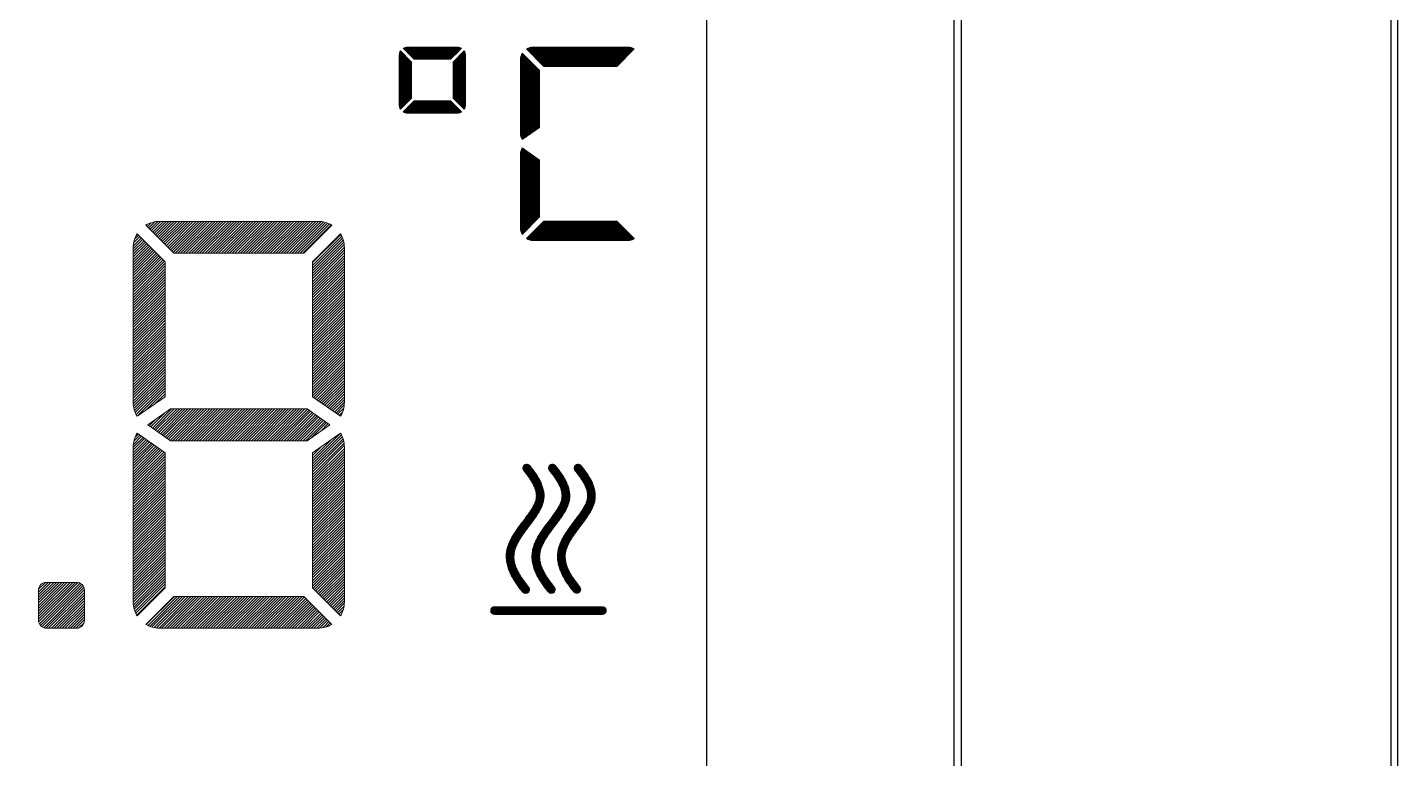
# Model space of a CAD drawing. Header units: millimetres. Extents: x 1826 to 2116, y 1670 to 1795.
# Drawn here: x 2078.02 to 2115.72, y 1747.49 to 1767.62 of the extents above; entities that cross this region are included whole.
import ezdxf

# ---------------------------------------------------------------- set-up
doc = ezdxf.new("R2010")
doc.units = ezdxf.units.MM
doc.layers.add('05___PRT_ALL_DTM_CSYS', color=7, linetype='Continuous')
doc.layers.add('DWG', color=7, linetype='Continuous')
pattern_1 = [(45, (-10744.694366, 8963.9188), (-0.03742604571, 0.03742604571), [])]

msp = doc.modelspace()

# ---------------------------------------------------------------- hatches: boundary and pattern name
at = {"lineweight": 5}
h = msp.add_hatch(dxfattribs=at)
h.set_pattern_fill('ANSI31', color=256, scale=0.006344)
h.set_pattern_definition([(45, (-13039.080146, 153.33755), (-0.0142423223, 0.0142423223), [])])
h.paths.add_polyline_path([(2088.479, 1767.078, 0.136063), (2088.364, 1767.046), (2088.667, 1766.741), (2089.662, 1766.741), (2089.965, 1767.046, 0.136063), (2089.85, 1767.078)])
h.paths.add_polyline_path([(2088.255, 1765.483, 0.139094), (2088.288, 1765.365), (2088.592, 1765.671), (2088.592, 1766.666), (2088.288, 1766.972, 0.139094), (2088.255, 1766.854)])
h.paths.add_polyline_path([(2089.85, 1765.259, 0.135967), (2089.965, 1765.291), (2089.662, 1765.596), (2088.667, 1765.596), (2088.364, 1765.291, 0.136159), (2088.479, 1765.259)])
h.paths.add_polyline_path([(2089.738, 1765.671), (2090.041, 1765.365, 0.139094), (2090.075, 1765.483), (2090.075, 1766.854, 0.139094), (2090.041, 1766.972), (2089.738, 1766.666)])
h = msp.add_hatch(dxfattribs=at)
h.set_pattern_fill('ANSI31', color=256, scale=0.007613)
h.set_pattern_definition([(45, (-16065.05221, -169.410333), (-0.01709078676, 0.01709078676), [])])
h.paths.add_polyline_path([(2091.939, 1767.077, 0.136063), (2091.757, 1767.027), (2092.233, 1766.547), (2094.244, 1766.547), (2094.72, 1767.027, 0.136063), (2094.539, 1767.077)])
h.paths.add_polyline_path([(2091.586, 1764.715, 0.139094), (2091.638, 1764.53), (2092.115, 1764.865), (2092.115, 1766.43), (2091.638, 1766.909, 0.139094), (2091.586, 1766.724)])
h.paths.add_polyline_path([(2092.115, 1763.965), (2091.638, 1764.3, 0.139094), (2091.586, 1764.115), (2091.586, 1762.106, 0.139094), (2091.638, 1761.921), (2092.115, 1762.401)])
h.paths.add_polyline_path([(2092.233, 1762.283), (2091.757, 1761.804, 0.136063), (2091.939, 1761.753), (2094.539, 1761.753, 0.136063), (2094.72, 1761.804), (2094.244, 1762.283)])
h = msp.add_hatch(dxfattribs=at)
h.set_pattern_fill('ANSI31', color=256, scale=0.01667)
h.set_pattern_definition(pattern_1)
edge = h.paths.add_edge_path()
edge.add_arc((2081.654, 1761.559), 0.719, 90, 120.993)
edge.add_line((2081.284, 1762.175), (2082.052, 1761.403))
edge.add_line((2082.052, 1761.403), (2085.627, 1761.403))
edge.add_line((2085.627, 1761.403), (2086.395, 1762.175))
edge.add_arc((2086.024, 1761.559), 0.719, 59.007, 90)
edge.add_line((2086.024, 1762.278), (2081.654, 1762.278))
h = msp.add_hatch(dxfattribs=at)
h.set_pattern_fill('ANSI31', color=256, scale=0.01667)
h.set_pattern_definition(pattern_1)
edge = h.paths.add_edge_path()
edge.add_arc((2081.654, 1757.289), 0.719, 180, 211.6747, ccw=False)
edge.add_line((2080.935, 1757.289), (2080.935, 1761.559))
edge.add_arc((2081.654, 1761.559), 0.719, 148.3253, 180, ccw=False)
edge.add_line((2081.042, 1761.936), (2081.81, 1761.163))
edge.add_line((2081.81, 1761.163), (2081.81, 1757.451))
edge.add_line((2081.81, 1757.451), (2081.042, 1756.911))
h = msp.add_hatch(dxfattribs=at)
h.set_pattern_fill('ANSI31', color=256, scale=0.01667)
h.set_pattern_definition(pattern_1)
edge = h.paths.add_edge_path()
edge.add_arc((2086.024, 1757.289), 0.719, 328.3253, 360)
edge.add_line((2086.743, 1757.289), (2086.743, 1761.559))
edge.add_arc((2086.024, 1761.559), 0.719, 360, 391.6747)
edge.add_line((2086.636, 1761.936), (2085.868, 1761.163))
edge.add_line((2085.868, 1761.163), (2085.868, 1757.451))
edge.add_line((2085.868, 1757.451), (2086.636, 1756.911))
h = msp.add_hatch(dxfattribs=at)
h.set_pattern_fill('ANSI31', color=256, scale=0.01667)
h.set_pattern_definition(pattern_1)
h.paths.add_polyline_path([(2081.957, 1757.115), (2081.335, 1756.678), (2081.957, 1756.24), (2085.721, 1756.24), (2086.344, 1756.678), (2085.721, 1757.115)])
h = msp.add_hatch(dxfattribs=at)
h.set_pattern_fill('ANSI31', color=256, scale=0.01667)
h.set_pattern_definition(pattern_1)
edge = h.paths.add_edge_path()
edge.add_arc((2081.654, 1756.066), 0.719, 148.3253, 180)
edge.add_line((2080.935, 1756.066), (2080.935, 1751.796))
edge.add_arc((2081.654, 1751.796), 0.719, 180, 211.6747)
edge.add_line((2081.042, 1751.419), (2081.81, 1752.192))
edge.add_line((2081.81, 1752.192), (2081.81, 1755.904))
edge.add_line((2081.81, 1755.904), (2081.042, 1756.444))
h = msp.add_hatch(dxfattribs=at)
h.set_pattern_fill('ANSI31', color=256, scale=0.01667)
h.set_pattern_definition(pattern_1)
edge = h.paths.add_edge_path()
edge.add_arc((2086.024, 1756.066), 0.719, 0, 31.6747, ccw=False)
edge.add_line((2086.743, 1756.066), (2086.743, 1751.796))
edge.add_arc((2086.024, 1751.796), 0.719, -31.6747, 0, ccw=False)
edge.add_line((2086.636, 1751.419), (2085.868, 1752.192))
edge.add_line((2085.868, 1752.192), (2085.868, 1755.904))
edge.add_line((2085.868, 1755.904), (2086.636, 1756.444))
h = msp.add_hatch(dxfattribs=at)
h.set_pattern_fill('ANSI31', color=256, scale=0.01667)
h.set_pattern_definition([(45, (-11503.03834, 543.75488), (-0.03742604571, 0.03742604571), [])])
edge = h.paths.add_edge_path()
edge.add_line((2078.546, 1752.339), (2079.373, 1752.339))
edge.add_arc((2079.373, 1752.122), 0.218, 0, 90, ccw=False)
edge.add_line((2079.59, 1752.122), (2079.59, 1751.295))
edge.add_arc((2079.373, 1751.295), 0.218, 270, 360, ccw=False)
edge.add_line((2079.373, 1751.077), (2078.546, 1751.077))
edge.add_arc((2078.546, 1751.295), 0.218, 180, 270, ccw=False)
edge.add_line((2078.328, 1751.295), (2078.328, 1752.122))
edge.add_arc((2078.546, 1752.122), 0.218, 90, 180, ccw=False)
h = msp.add_hatch(dxfattribs=at)
h.set_pattern_fill('ANSI31', color=256, scale=0.01667)
h.set_pattern_definition(pattern_1)
edge = h.paths.add_edge_path()
edge.add_arc((2081.654, 1751.796), 0.719, 239.007, 270, ccw=False)
edge.add_line((2081.284, 1751.18), (2082.052, 1751.953))
edge.add_line((2082.052, 1751.953), (2085.627, 1751.953))
edge.add_line((2085.627, 1751.953), (2086.395, 1751.18))
edge.add_arc((2086.024, 1751.796), 0.719, 270, 300.993, ccw=False)
edge.add_line((2086.024, 1751.077), (2081.654, 1751.077))
at = {"layer": '05___PRT_ALL_DTM_CSYS', "lineweight": 0}
h = msp.add_hatch(dxfattribs=at)
h.set_pattern_fill('ANSI31', color=256, scale=0.007899)
h.set_pattern_definition([(45, (464.479069, 2008.881133), (-0.0177341325, 0.0177341325), [])])
h.paths.add_polyline_path([(2092.001, 1754.128), (2092.019, 1754.154), (2092.036, 1754.179), (2092.052, 1754.205), (2092.069, 1754.231), (2092.085, 1754.257), (2092.1, 1754.284), (2092.116, 1754.311), (2092.13, 1754.338), (2092.144, 1754.365), (2092.158, 1754.393), (2092.17, 1754.421), (2092.182, 1754.449), (2092.193, 1754.478), (2092.203, 1754.507), (2092.212, 1754.536), (2092.22, 1754.566), (2092.226, 1754.596), (2092.231, 1754.627), (2092.235, 1754.657), (2092.237, 1754.688), (2092.238, 1754.718), (2092.237, 1754.749), (2092.236, 1754.78), (2092.232, 1754.811), (2092.228, 1754.841), (2092.222, 1754.871), (2092.216, 1754.901), (2092.208, 1754.931), (2092.199, 1754.96), (2092.189, 1754.99), (2092.179, 1755.019), (2092.167, 1755.047), (2092.155, 1755.075), (2092.143, 1755.103), (2092.129, 1755.131), (2092.115, 1755.158), (2092.1, 1755.185), (2092.085, 1755.212), (2092.07, 1755.239), (2092.054, 1755.265), (2092.037, 1755.291), (2092.02, 1755.317), (2092.003, 1755.342), (2091.985, 1755.367), (2091.968, 1755.392), (2091.949, 1755.417), (2091.931, 1755.442), (2091.912, 1755.466), (2091.893, 1755.491), (2091.874, 1755.515), (2091.855, 1755.539), (2091.842, 1755.554, 1), (2091.677, 1755.419), (2091.689, 1755.404), (2091.708, 1755.381), (2091.726, 1755.359), (2091.743, 1755.336), (2091.761, 1755.313), (2091.778, 1755.29), (2091.795, 1755.268), (2091.811, 1755.245), (2091.827, 1755.222), (2091.843, 1755.198), (2091.858, 1755.175), (2091.873, 1755.152), (2091.887, 1755.129), (2091.901, 1755.106), (2091.914, 1755.082), (2091.926, 1755.059), (2091.938, 1755.036), (2091.95, 1755.012), (2091.96, 1754.989), (2091.97, 1754.966), (2091.98, 1754.943), (2091.988, 1754.919), (2091.996, 1754.896), (2092.002, 1754.874), (2092.008, 1754.851), (2092.013, 1754.828), (2092.017, 1754.806), (2092.021, 1754.784), (2092.023, 1754.762), (2092.024, 1754.741), (2092.025, 1754.719), (2092.024, 1754.698), (2092.023, 1754.677), (2092.02, 1754.657), (2092.017, 1754.636), (2092.012, 1754.615), (2092.007, 1754.594), (2092, 1754.572), (2091.993, 1754.551), (2091.984, 1754.528), (2091.975, 1754.506), (2091.964, 1754.483), (2091.953, 1754.46), (2091.941, 1754.437), (2091.929, 1754.414), (2091.916, 1754.39), (2091.902, 1754.367), (2091.888, 1754.344), (2091.873, 1754.32), (2091.857, 1754.296), (2091.842, 1754.273), (2091.826, 1754.249), (2091.809, 1754.225), (2091.792, 1754.202), (2091.775, 1754.178), (2091.758, 1754.154), (2091.74, 1754.13), (2091.722, 1754.106), (2091.704, 1754.082), (2091.686, 1754.057), (2091.668, 1754.033), (2091.649, 1754.009), (2091.63, 1753.984), (2091.612, 1753.959), (2091.593, 1753.934), (2091.574, 1753.909), (2091.555, 1753.883), (2091.537, 1753.858), (2091.518, 1753.832), (2091.499, 1753.805), (2091.48, 1753.779), (2091.462, 1753.752), (2091.443, 1753.725), (2091.425, 1753.697), (2091.407, 1753.669), (2091.389, 1753.64), (2091.371, 1753.611), (2091.354, 1753.581), (2091.337, 1753.55), (2091.321, 1753.519), (2091.305, 1753.487), (2091.289, 1753.454), (2091.275, 1753.42), (2091.261, 1753.386), (2091.248, 1753.35), (2091.236, 1753.313), (2091.225, 1753.276), (2091.216, 1753.237), (2091.208, 1753.197), (2091.202, 1753.157), (2091.198, 1753.116), (2091.196, 1753.076), (2091.196, 1753.036), (2091.198, 1752.996), (2091.201, 1752.956), (2091.206, 1752.917), (2091.212, 1752.878), (2091.22, 1752.84), (2091.229, 1752.803), (2091.239, 1752.767), (2091.25, 1752.731), (2091.262, 1752.696), (2091.275, 1752.661), (2091.289, 1752.628), (2091.304, 1752.595), (2091.319, 1752.562), (2091.335, 1752.531), (2091.351, 1752.5), (2091.368, 1752.469), (2091.385, 1752.439), (2091.403, 1752.41), (2091.421, 1752.381), (2091.439, 1752.352), (2091.458, 1752.324), (2091.477, 1752.296), (2091.496, 1752.269), (2091.516, 1752.242), (2091.535, 1752.215), (2091.555, 1752.189), (2091.575, 1752.163), (2091.595, 1752.137), (2091.616, 1752.112), (2091.636, 1752.087), (2091.646, 1752.075, 1), (2091.811, 1752.21), (2091.801, 1752.222), (2091.782, 1752.246), (2091.762, 1752.27), (2091.743, 1752.294), (2091.725, 1752.318), (2091.706, 1752.343), (2091.688, 1752.368), (2091.67, 1752.393), (2091.652, 1752.418), (2091.635, 1752.443), (2091.618, 1752.469), (2091.601, 1752.495), (2091.585, 1752.521), (2091.569, 1752.547), (2091.554, 1752.574), (2091.539, 1752.601), (2091.524, 1752.628), (2091.511, 1752.655), (2091.498, 1752.683), (2091.485, 1752.711), (2091.473, 1752.74), (2091.462, 1752.769), (2091.452, 1752.798), (2091.443, 1752.827), (2091.435, 1752.857), (2091.428, 1752.887), (2091.422, 1752.917), (2091.417, 1752.947), (2091.413, 1752.978), (2091.41, 1753.008), (2091.409, 1753.039), (2091.41, 1753.07), (2091.411, 1753.1), (2091.414, 1753.131), (2091.419, 1753.162), (2091.424, 1753.192), (2091.431, 1753.222), (2091.44, 1753.251), (2091.449, 1753.28), (2091.46, 1753.309), (2091.471, 1753.338), (2091.484, 1753.366), (2091.497, 1753.394), (2091.51, 1753.421), (2091.525, 1753.449), (2091.54, 1753.476), (2091.555, 1753.502), (2091.571, 1753.529), (2091.587, 1753.555), (2091.604, 1753.581), (2091.621, 1753.606), (2091.638, 1753.632), (2091.655, 1753.657), (2091.673, 1753.682), (2091.691, 1753.707), (2091.709, 1753.732), (2091.727, 1753.757), (2091.746, 1753.782), (2091.764, 1753.806), (2091.782, 1753.831), (2091.801, 1753.856), (2091.819, 1753.88), (2091.838, 1753.905), (2091.856, 1753.929), (2091.875, 1753.954), (2091.893, 1753.979), (2091.912, 1754.003), (2091.93, 1754.028), (2091.948, 1754.053), (2091.966, 1754.078), (2091.984, 1754.103)])
h.paths.add_polyline_path([(2092.564, 1753.929), (2092.582, 1753.954), (2092.6, 1753.979), (2092.619, 1754.003), (2092.637, 1754.028), (2092.655, 1754.053), (2092.673, 1754.078), (2092.691, 1754.103), (2092.708, 1754.128), (2092.726, 1754.154), (2092.743, 1754.179), (2092.76, 1754.205), (2092.776, 1754.231), (2092.792, 1754.257), (2092.808, 1754.284), (2092.823, 1754.311), (2092.837, 1754.338), (2092.851, 1754.365), (2092.865, 1754.393), (2092.877, 1754.421), (2092.889, 1754.449), (2092.9, 1754.478), (2092.91, 1754.507), (2092.919, 1754.536), (2092.927, 1754.566), (2092.933, 1754.596), (2092.938, 1754.627), (2092.942, 1754.657), (2092.944, 1754.688), (2092.945, 1754.718), (2092.945, 1754.749), (2092.943, 1754.78), (2092.94, 1754.811), (2092.935, 1754.841), (2092.93, 1754.871), (2092.923, 1754.901), (2092.915, 1754.931), (2092.906, 1754.96), (2092.897, 1754.99), (2092.886, 1755.019), (2092.875, 1755.047), (2092.863, 1755.075), (2092.85, 1755.103), (2092.836, 1755.131), (2092.822, 1755.158), (2092.808, 1755.185), (2092.792, 1755.212), (2092.777, 1755.239), (2092.761, 1755.265), (2092.744, 1755.291), (2092.727, 1755.317), (2092.71, 1755.342), (2092.693, 1755.367), (2092.675, 1755.392), (2092.657, 1755.417), (2092.638, 1755.442), (2092.619, 1755.466), (2092.601, 1755.491), (2092.581, 1755.515), (2092.562, 1755.539), (2092.549, 1755.554, 1), (2092.384, 1755.419), (2092.397, 1755.404), (2092.415, 1755.381), (2092.433, 1755.359), (2092.451, 1755.336), (2092.468, 1755.313), (2092.485, 1755.29), (2092.502, 1755.268), (2092.518, 1755.245), (2092.534, 1755.222), (2092.55, 1755.198), (2092.565, 1755.175), (2092.58, 1755.152), (2092.594, 1755.129), (2092.608, 1755.106), (2092.621, 1755.082), (2092.633, 1755.059), (2092.645, 1755.036), (2092.657, 1755.012), (2092.668, 1754.989), (2092.677, 1754.966), (2092.687, 1754.943), (2092.695, 1754.919), (2092.703, 1754.896), (2092.71, 1754.874), (2092.715, 1754.851), (2092.721, 1754.828), (2092.725, 1754.806), (2092.728, 1754.784), (2092.73, 1754.762), (2092.731, 1754.741), (2092.732, 1754.719), (2092.731, 1754.698), (2092.73, 1754.677), (2092.727, 1754.657), (2092.724, 1754.636), (2092.719, 1754.615), (2092.714, 1754.594), (2092.707, 1754.572), (2092.7, 1754.551), (2092.691, 1754.528), (2092.682, 1754.506), (2092.672, 1754.483), (2092.66, 1754.46), (2092.649, 1754.437), (2092.636, 1754.414), (2092.623, 1754.39), (2092.609, 1754.367), (2092.595, 1754.344), (2092.58, 1754.32), (2092.565, 1754.296), (2092.549, 1754.273), (2092.533, 1754.249), (2092.516, 1754.225), (2092.499, 1754.202), (2092.482, 1754.178), (2092.465, 1754.154), (2092.447, 1754.13), (2092.429, 1754.106), (2092.411, 1754.082), (2092.393, 1754.057), (2092.375, 1754.033), (2092.356, 1754.009), (2092.338, 1753.984), (2092.319, 1753.959), (2092.3, 1753.934), (2092.281, 1753.909), (2092.263, 1753.883), (2092.244, 1753.858), (2092.225, 1753.832), (2092.206, 1753.805), (2092.188, 1753.779), (2092.169, 1753.752), (2092.151, 1753.725), (2092.132, 1753.697), (2092.114, 1753.669), (2092.096, 1753.64), (2092.079, 1753.611), (2092.061, 1753.581), (2092.044, 1753.55), (2092.028, 1753.519), (2092.012, 1753.487), (2091.997, 1753.454), (2091.982, 1753.42), (2091.968, 1753.386), (2091.955, 1753.35), (2091.943, 1753.313), (2091.932, 1753.276), (2091.923, 1753.237), (2091.915, 1753.197), (2091.91, 1753.157), (2091.906, 1753.116), (2091.903, 1753.076), (2091.903, 1753.036), (2091.905, 1752.996), (2091.908, 1752.956), (2091.913, 1752.917), (2091.919, 1752.878), (2091.927, 1752.84), (2091.936, 1752.803), (2091.946, 1752.767), (2091.957, 1752.731), (2091.969, 1752.696), (2091.982, 1752.661), (2091.996, 1752.628), (2092.011, 1752.595), (2092.026, 1752.562), (2092.042, 1752.531), (2092.058, 1752.5), (2092.075, 1752.469), (2092.092, 1752.439), (2092.11, 1752.41), (2092.128, 1752.381), (2092.147, 1752.352), (2092.165, 1752.324), (2092.184, 1752.296), (2092.203, 1752.269), (2092.223, 1752.242), (2092.242, 1752.215), (2092.262, 1752.189), (2092.282, 1752.163), (2092.302, 1752.137), (2092.323, 1752.112), (2092.343, 1752.087), (2092.353, 1752.075, 1), (2092.518, 1752.21), (2092.508, 1752.222), (2092.489, 1752.246), (2092.47, 1752.27), (2092.451, 1752.294), (2092.432, 1752.318), (2092.413, 1752.343), (2092.395, 1752.368), (2092.377, 1752.393), (2092.359, 1752.418), (2092.342, 1752.443), (2092.325, 1752.469), (2092.308, 1752.495), (2092.292, 1752.521), (2092.276, 1752.547), (2092.261, 1752.574), (2092.246, 1752.601), (2092.232, 1752.628), (2092.218, 1752.655), (2092.205, 1752.683), (2092.192, 1752.711), (2092.181, 1752.74), (2092.17, 1752.769), (2092.16, 1752.798), (2092.15, 1752.827), (2092.142, 1752.857), (2092.135, 1752.887), (2092.129, 1752.917), (2092.124, 1752.947), (2092.12, 1752.978), (2092.118, 1753.008), (2092.116, 1753.039), (2092.117, 1753.07), (2092.118, 1753.1), (2092.121, 1753.131), (2092.126, 1753.162), (2092.132, 1753.192), (2092.139, 1753.222), (2092.147, 1753.251), (2092.157, 1753.28), (2092.167, 1753.309), (2092.179, 1753.338), (2092.191, 1753.366), (2092.204, 1753.394), (2092.218, 1753.421), (2092.232, 1753.449), (2092.247, 1753.476), (2092.262, 1753.502), (2092.278, 1753.529), (2092.294, 1753.555), (2092.311, 1753.581), (2092.328, 1753.606), (2092.345, 1753.632), (2092.363, 1753.657), (2092.38, 1753.682), (2092.398, 1753.707), (2092.416, 1753.732), (2092.434, 1753.757), (2092.453, 1753.782), (2092.471, 1753.806), (2092.49, 1753.831), (2092.508, 1753.856), (2092.527, 1753.88), (2092.545, 1753.905)])
h.paths.add_polyline_path([(2093.084, 1753.682), (2093.101, 1753.707), (2093.119, 1753.732), (2093.138, 1753.757), (2093.156, 1753.782), (2093.174, 1753.807), (2093.193, 1753.831), (2093.211, 1753.856), (2093.23, 1753.88), (2093.248, 1753.905), (2093.267, 1753.929), (2093.285, 1753.954), (2093.304, 1753.979), (2093.322, 1754.003), (2093.34, 1754.028), (2093.358, 1754.053), (2093.376, 1754.078), (2093.394, 1754.103), (2093.412, 1754.128), (2093.429, 1754.154), (2093.446, 1754.179), (2093.463, 1754.205), (2093.479, 1754.231), (2093.495, 1754.257), (2093.511, 1754.284), (2093.526, 1754.311), (2093.541, 1754.338), (2093.555, 1754.365), (2093.568, 1754.393), (2093.581, 1754.421), (2093.592, 1754.449), (2093.603, 1754.478), (2093.613, 1754.507), (2093.622, 1754.536), (2093.63, 1754.566), (2093.637, 1754.596), (2093.642, 1754.627), (2093.645, 1754.657), (2093.647, 1754.688), (2093.648, 1754.719), (2093.648, 1754.749), (2093.646, 1754.78), (2093.643, 1754.811), (2093.638, 1754.841), (2093.633, 1754.871), (2093.626, 1754.901), (2093.618, 1754.931), (2093.609, 1754.961), (2093.6, 1754.99), (2093.589, 1755.019), (2093.578, 1755.047), (2093.566, 1755.076), (2093.553, 1755.104), (2093.539, 1755.131), (2093.525, 1755.159), (2093.511, 1755.186), (2093.496, 1755.212), (2093.48, 1755.239), (2093.464, 1755.265), (2093.447, 1755.291), (2093.431, 1755.317), (2093.413, 1755.342), (2093.396, 1755.368), (2093.378, 1755.393), (2093.36, 1755.417), (2093.341, 1755.442), (2093.323, 1755.466), (2093.304, 1755.491), (2093.285, 1755.515), (2093.265, 1755.539), (2093.253, 1755.554, 1), (2093.088, 1755.419), (2093.1, 1755.404), (2093.118, 1755.382), (2093.136, 1755.359), (2093.154, 1755.336), (2093.171, 1755.313), (2093.188, 1755.291), (2093.205, 1755.268), (2093.221, 1755.245), (2093.237, 1755.222), (2093.253, 1755.199), (2093.268, 1755.175), (2093.283, 1755.152), (2093.297, 1755.129), (2093.311, 1755.106), (2093.324, 1755.082), (2093.337, 1755.059), (2093.349, 1755.036), (2093.36, 1755.012), (2093.371, 1754.989), (2093.381, 1754.966), (2093.39, 1754.943), (2093.398, 1754.92), (2093.406, 1754.897), (2093.413, 1754.874), (2093.419, 1754.851), (2093.424, 1754.829), (2093.428, 1754.806), (2093.431, 1754.784), (2093.433, 1754.763), (2093.435, 1754.741), (2093.435, 1754.72), (2093.434, 1754.699), (2093.433, 1754.678), (2093.43, 1754.657), (2093.427, 1754.636), (2093.423, 1754.615), (2093.417, 1754.594), (2093.41, 1754.573), (2093.403, 1754.551), (2093.394, 1754.528), (2093.385, 1754.506), (2093.375, 1754.483), (2093.364, 1754.46), (2093.352, 1754.437), (2093.339, 1754.414), (2093.326, 1754.391), (2093.312, 1754.367), (2093.298, 1754.344), (2093.283, 1754.32), (2093.268, 1754.297), (2093.252, 1754.273), (2093.236, 1754.249), (2093.219, 1754.226), (2093.203, 1754.202), (2093.185, 1754.178), (2093.168, 1754.154), (2093.15, 1754.13), (2093.133, 1754.106), (2093.115, 1754.082), (2093.096, 1754.058), (2093.078, 1754.033), (2093.059, 1754.009), (2093.041, 1753.984), (2093.022, 1753.959), (2093.003, 1753.934), (2092.985, 1753.909), (2092.966, 1753.884), (2092.947, 1753.858), (2092.928, 1753.832), (2092.909, 1753.806), (2092.891, 1753.779), (2092.872, 1753.752), (2092.854, 1753.725), (2092.835, 1753.697), (2092.817, 1753.669), (2092.799, 1753.64), (2092.782, 1753.611), (2092.765, 1753.581), (2092.748, 1753.55), (2092.731, 1753.519), (2092.715, 1753.487), (2092.7, 1753.454), (2092.685, 1753.42), (2092.671, 1753.386), (2092.658, 1753.35), (2092.646, 1753.313), (2092.635, 1753.276), (2092.626, 1753.237), (2092.619, 1753.197), (2092.613, 1753.157), (2092.609, 1753.117), (2092.607, 1753.076), (2092.606, 1753.036), (2092.608, 1752.996), (2092.611, 1752.956), (2092.616, 1752.917), (2092.622, 1752.878), (2092.63, 1752.841), (2092.639, 1752.803), (2092.649, 1752.767), (2092.66, 1752.731), (2092.672, 1752.696), (2092.686, 1752.662), (2092.699, 1752.628), (2092.714, 1752.595), (2092.729, 1752.563), (2092.745, 1752.531), (2092.761, 1752.5), (2092.778, 1752.469), (2092.796, 1752.439), (2092.813, 1752.41), (2092.831, 1752.381), (2092.85, 1752.352), (2092.868, 1752.324), (2092.887, 1752.296), (2092.907, 1752.269), (2092.926, 1752.242), (2092.946, 1752.216), (2092.965, 1752.189), (2092.986, 1752.163), (2093.006, 1752.138), (2093.026, 1752.112), (2093.046, 1752.087), (2093.056, 1752.075, 1), (2093.221, 1752.211), (2093.211, 1752.222), (2093.192, 1752.246), (2093.173, 1752.27), (2093.154, 1752.294), (2093.135, 1752.319), (2093.117, 1752.343), (2093.098, 1752.368), (2093.08, 1752.393), (2093.063, 1752.418), (2093.045, 1752.443), (2093.028, 1752.469), (2093.011, 1752.495), (2092.995, 1752.521), (2092.979, 1752.547), (2092.964, 1752.574), (2092.949, 1752.601), (2092.935, 1752.628), (2092.921, 1752.656), (2092.908, 1752.683), (2092.896, 1752.712), (2092.884, 1752.74), (2092.873, 1752.769), (2092.863, 1752.798), (2092.854, 1752.827), (2092.845, 1752.857), (2092.838, 1752.887), (2092.832, 1752.917), (2092.827, 1752.947), (2092.823, 1752.978), (2092.821, 1753.008), (2092.82, 1753.039), (2092.82, 1753.07), (2092.821, 1753.101), (2092.824, 1753.131), (2092.829, 1753.162), (2092.835, 1753.192), (2092.842, 1753.222), (2092.85, 1753.251), (2092.86, 1753.281), (2092.87, 1753.31), (2092.882, 1753.338), (2092.894, 1753.366), (2092.907, 1753.394), (2092.921, 1753.422), (2092.935, 1753.449), (2092.95, 1753.476), (2092.966, 1753.502), (2092.981, 1753.529), (2092.998, 1753.555), (2093.014, 1753.581), (2093.031, 1753.606), (2093.048, 1753.632), (2093.066, 1753.657)])
h.paths.add_polyline_path([(2093.84, 1751.669), (2090.876, 1751.669, 1), (2090.876, 1751.455), (2093.84, 1751.455, 1)])

# ---------------------------------------------------------------- linework, layer by layer
at = {"linetype": 'Continuous'}
for p, q in [((2103.52, 1711.244), (2103.52, 1786.29)), ((2103.72, 1699.437), (2103.72, 1786.081)), ((2115.535, 1783.948), (2115.535, 1744.319)), ((2115.72, 1783.948), (2115.72, 1702.069))]:
    msp.add_line(p, q, dxfattribs=at)
at = {"lineweight": 5}
for p, q in [((2088.288, 1766.972), (2088.592, 1766.666)), ((2088.288, 1766.972), (2088.592, 1766.666)), ((2088.364, 1767.046), (2088.667, 1766.741)), ((2088.364, 1767.046), (2088.667, 1766.741)), ((2089.85, 1767.078), (2088.479, 1767.078)), ((2089.85, 1767.078), (2088.479, 1767.078)), ((2089.965, 1767.046), (2089.662, 1766.741)), ((2089.965, 1767.046), (2089.662, 1766.741)), ((2090.041, 1766.972), (2089.738, 1766.666)), ((2090.041, 1766.972), (2089.738, 1766.666)), ((2091.638, 1766.909), (2092.115, 1766.43)), ((2091.638, 1766.909), (2092.115, 1766.43)), ((2091.757, 1767.027), (2092.233, 1766.547)), ((2091.757, 1767.027), (2092.233, 1766.547)), ((2094.539, 1767.077), (2091.939, 1767.077)), ((2094.539, 1767.077), (2091.939, 1767.077)), ((2094.539, 1767.077), (2091.939, 1767.077)), ((2094.539, 1767.077), (2091.939, 1767.077)), ((2094.72, 1767.027), (2094.244, 1766.547)), ((2094.72, 1767.027), (2094.244, 1766.547)), ((2088.255, 1765.483), (2088.255, 1766.854)), ((2088.255, 1765.483), (2088.255, 1766.854)), ((2088.592, 1766.666), (2088.592, 1765.671)), ((2088.592, 1766.666), (2088.592, 1765.671)), ((2089.662, 1766.741), (2088.667, 1766.741)), ((2089.662, 1766.741), (2088.667, 1766.741)), ((2089.738, 1766.666), (2089.738, 1765.671)), ((2089.738, 1766.666), (2089.738, 1765.671)), ((2090.075, 1765.483), (2090.075, 1766.854)), ((2090.075, 1765.483), (2090.075, 1766.854)), ((2091.586, 1764.715), (2091.586, 1766.724)), ((2091.586, 1764.715), (2091.586, 1766.724)), ((2094.244, 1766.547), (2092.233, 1766.547)), ((2094.244, 1766.547), (2092.233, 1766.547)), ((2092.115, 1764.865), (2092.115, 1766.43)), ((2092.115, 1764.865), (2092.115, 1766.43)), ((2088.288, 1765.365), (2088.592, 1765.671)), ((2088.288, 1765.365), (2088.592, 1765.671)), ((2088.364, 1765.291), (2088.667, 1765.596)), ((2088.364, 1765.291), (2088.667, 1765.596)), ((2089.662, 1765.596), (2088.667, 1765.596)), ((2089.662, 1765.596), (2088.667, 1765.596)), ((2089.965, 1765.291), (2089.662, 1765.596)), ((2089.965, 1765.291), (2089.662, 1765.596)), ((2090.041, 1765.365), (2089.738, 1765.671)), ((2090.041, 1765.365), (2089.738, 1765.671)), ((2089.85, 1765.259), (2088.479, 1765.259)), ((2089.85, 1765.259), (2088.479, 1765.259)), ((2091.638, 1764.53), (2092.115, 1764.865)), ((2091.638, 1764.53), (2092.115, 1764.865)), ((2091.638, 1764.3), (2092.115, 1763.965)), ((2091.638, 1764.3), (2092.115, 1763.965)), ((2091.586, 1764.115), (2091.586, 1762.106)), ((2091.586, 1764.115), (2091.586, 1762.106)), ((2092.115, 1763.965), (2092.115, 1762.401)), ((2092.115, 1763.965), (2092.115, 1762.401)), ((2091.638, 1761.921), (2092.115, 1762.401)), ((2091.638, 1761.921), (2092.115, 1762.401)), ((2091.757, 1761.804), (2092.233, 1762.283)), ((2091.757, 1761.804), (2092.233, 1762.283)), ((2094.244, 1762.283), (2092.233, 1762.283)), ((2094.244, 1762.283), (2092.233, 1762.283)), ((2094.72, 1761.804), (2094.244, 1762.283)), ((2094.72, 1761.804), (2094.244, 1762.283)), ((2094.539, 1761.753), (2091.939, 1761.753)), ((2094.539, 1761.753), (2091.939, 1761.753)), ((2094.539, 1761.753), (2091.939, 1761.753)), ((2094.539, 1761.753), (2091.939, 1761.753))]:
    msp.add_line(p, q, dxfattribs=at)
at = {"ltscale": 15}
msp.add_lwpolyline([(2048.72, 1722.869), (2096.72, 1722.869), (2096.72, 1778.869), (2048.72, 1778.869)], close=True, dxfattribs=at)
msp.add_lwpolyline([(2048.72, 1722.869), (2096.72, 1722.869), (2096.72, 1778.869), (2048.72, 1778.869)], close=True, dxfattribs=at)
msp.add_lwpolyline([(2048.72, 1722.869), (2096.72, 1722.869), (2096.72, 1778.869), (2048.72, 1778.869)], close=True, dxfattribs=at)
at = {"linetype": 'ByBlock', "ltscale": 15}
msp.add_lwpolyline([(2048.72, 1722.869), (2096.72, 1722.869), (2096.72, 1778.869), (2048.72, 1778.869)], close=True, dxfattribs=at)
msp.add_lwpolyline([(2048.72, 1722.869), (2096.72, 1722.869), (2096.72, 1778.869), (2048.72, 1778.869)], close=True, dxfattribs=at)
at = {"lineweight": 5}
for points in [[(2081.654, 1762.278, 0.136063), (2081.284, 1762.175), (2082.052, 1761.403), (2085.627, 1761.403), (2086.395, 1762.175, 0.136063), (2086.024, 1762.278)], [(2081.042, 1756.911, -0.139094), (2080.935, 1757.289), (2080.935, 1761.559, -0.139094), (2081.042, 1761.936), (2081.81, 1761.163), (2081.81, 1757.451)], [(2086.636, 1756.911, 0.139094), (2086.743, 1757.289), (2086.743, 1761.559, 0.139094), (2086.636, 1761.936), (2085.868, 1761.163), (2085.868, 1757.451)], [(2081.042, 1756.444, 0.139094), (2080.935, 1756.066), (2080.935, 1751.796, 0.139094), (2081.042, 1751.419), (2081.81, 1752.192), (2081.81, 1755.904)], [(2086.636, 1756.444, -0.139094), (2086.743, 1756.066), (2086.743, 1751.796, -0.139094), (2086.636, 1751.419), (2085.868, 1752.192), (2085.868, 1755.904)], [(2078.546, 1752.339), (2079.373, 1752.339, -0.414214), (2079.59, 1752.122), (2079.59, 1751.295, -0.414214), (2079.373, 1751.077), (2078.546, 1751.077, -0.414214), (2078.328, 1751.295), (2078.328, 1752.122, -0.414214)], [(2081.654, 1751.077, -0.136063), (2081.284, 1751.18), (2082.052, 1751.953), (2085.627, 1751.953), (2086.395, 1751.18, -0.136063), (2086.024, 1751.077)]]:
    msp.add_lwpolyline(points, format="xyb", close=True, dxfattribs=at)
msp.add_lwpolyline([(2081.957, 1757.115), (2081.335, 1756.678), (2081.957, 1756.24), (2085.721, 1756.24), (2086.344, 1756.678), (2085.721, 1757.115)], close=True, dxfattribs=at)
for centre, radius, start, end in [((2088.479, 1766.854), 0.225, 148.3253, 180), ((2088.479, 1766.854), 0.225, 148.3253, 180), ((2088.479, 1766.854), 0.225, 90, 120.993), ((2088.479, 1766.854), 0.225, 90, 120.993), ((2089.85, 1766.853), 0.225, 59.007, 90), ((2089.85, 1766.853), 0.225, 59.007, 90), ((2089.85, 1766.854), 0.225, 0, 31.6747), ((2089.85, 1766.854), 0.225, 0, 31.6747), ((2091.939, 1766.724), 0.353, 148.3253, 180), ((2091.939, 1766.724), 0.353, 148.3253, 180), ((2091.939, 1766.724), 0.353, 90, 120.993), ((2091.939, 1766.724), 0.353, 90, 120.993), ((2094.539, 1766.724), 0.353, 59.007, 90), ((2094.539, 1766.724), 0.353, 59.007, 90), ((2088.479, 1765.483), 0.225, 180, 211.6747), ((2088.479, 1765.483), 0.225, 180, 211.6747), ((2089.85, 1765.483), 0.225, 328.3253, 0), ((2089.85, 1765.483), 0.225, 328.3253, 0), ((2088.479, 1765.483), 0.225, 239.007, 270), ((2088.479, 1765.483), 0.225, 239.007, 270), ((2089.85, 1765.484), 0.225, 270, 300.993), ((2089.85, 1765.484), 0.225, 270, 300.993), ((2091.939, 1764.715), 0.353, 180, 211.6747), ((2091.939, 1764.715), 0.353, 180, 211.6747), ((2091.939, 1764.115), 0.353, 148.3253, 180), ((2091.939, 1764.115), 0.353, 148.3253, 180), ((2091.939, 1762.106), 0.353, 180, 211.6747), ((2091.939, 1762.106), 0.353, 180, 211.6747), ((2091.939, 1762.106), 0.353, 239.007, 270), ((2091.939, 1762.106), 0.353, 239.007, 270), ((2094.539, 1762.106), 0.353, 270, 300.993), ((2094.539, 1762.106), 0.353, 270, 300.993)]:
    msp.add_arc(centre, radius, start, end, dxfattribs=at)
at = {"lineweight": 0}
for centre, start, end in [((2090.876, 1751.562), 90, 270), ((2093.84, 1751.562), 269.7258, 90)]:
    msp.add_arc(centre, 0.107, start, end, dxfattribs=at)
at = {"layer": 'DWG', "lineweight": 0}
for points in [[(2091.811, 1752.21), (2091.801, 1752.222), (2091.782, 1752.246), (2091.762, 1752.27), (2091.743, 1752.294), (2091.725, 1752.318), (2091.706, 1752.343), (2091.688, 1752.368), (2091.67, 1752.393), (2091.652, 1752.418), (2091.635, 1752.443), (2091.618, 1752.469), (2091.601, 1752.495), (2091.585, 1752.521), (2091.569, 1752.547), (2091.554, 1752.574), (2091.539, 1752.601), (2091.524, 1752.628), (2091.511, 1752.655), (2091.498, 1752.683), (2091.485, 1752.711), (2091.473, 1752.74), (2091.462, 1752.769), (2091.452, 1752.798), (2091.443, 1752.827), (2091.435, 1752.857), (2091.428, 1752.887), (2091.422, 1752.917), (2091.417, 1752.947), (2091.413, 1752.978), (2091.41, 1753.008), (2091.409, 1753.039), (2091.41, 1753.07), (2091.411, 1753.1), (2091.414, 1753.131), (2091.419, 1753.162), (2091.424, 1753.192), (2091.431, 1753.222), (2091.44, 1753.251), (2091.449, 1753.28), (2091.46, 1753.309), (2091.471, 1753.338), (2091.484, 1753.366), (2091.497, 1753.394), (2091.51, 1753.421), (2091.525, 1753.449), (2091.54, 1753.476), (2091.555, 1753.502), (2091.571, 1753.529), (2091.587, 1753.555), (2091.604, 1753.581), (2091.621, 1753.606), (2091.638, 1753.632), (2091.655, 1753.657), (2091.673, 1753.682), (2091.691, 1753.707), (2091.709, 1753.732), (2091.727, 1753.757), (2091.746, 1753.782), (2091.764, 1753.806), (2091.782, 1753.831), (2091.801, 1753.856), (2091.819, 1753.88), (2091.838, 1753.905), (2091.856, 1753.929), (2091.875, 1753.954), (2091.893, 1753.979), (2091.912, 1754.003), (2091.93, 1754.028), (2091.948, 1754.053), (2091.966, 1754.078), (2091.984, 1754.103), (2092.001, 1754.128), (2092.019, 1754.154), (2092.036, 1754.179), (2092.052, 1754.205), (2092.069, 1754.231), (2092.085, 1754.257), (2092.1, 1754.284), (2092.116, 1754.311), (2092.13, 1754.338), (2092.144, 1754.365), (2092.158, 1754.393), (2092.17, 1754.421), (2092.182, 1754.449), (2092.193, 1754.478), (2092.203, 1754.507), (2092.212, 1754.536), (2092.22, 1754.566), (2092.226, 1754.596), (2092.231, 1754.627), (2092.235, 1754.657), (2092.237, 1754.688), (2092.238, 1754.718), (2092.237, 1754.749), (2092.236, 1754.78), (2092.232, 1754.811), (2092.228, 1754.841), (2092.222, 1754.871), (2092.216, 1754.901), (2092.208, 1754.931), (2092.199, 1754.96), (2092.189, 1754.99), (2092.179, 1755.019), (2092.167, 1755.047), (2092.155, 1755.075), (2092.143, 1755.103), (2092.129, 1755.131), (2092.115, 1755.158), (2092.1, 1755.185), (2092.085, 1755.212), (2092.07, 1755.239), (2092.054, 1755.265), (2092.037, 1755.291), (2092.02, 1755.317), (2092.003, 1755.342), (2091.985, 1755.367), (2091.968, 1755.392), (2091.949, 1755.417), (2091.931, 1755.442), (2091.912, 1755.466), (2091.893, 1755.491), (2091.874, 1755.515), (2091.855, 1755.539), (2091.842, 1755.554, 1), (2091.677, 1755.419), (2091.689, 1755.404), (2091.708, 1755.381), (2091.726, 1755.359), (2091.743, 1755.336), (2091.761, 1755.313), (2091.778, 1755.29), (2091.795, 1755.268), (2091.811, 1755.245), (2091.827, 1755.222), (2091.843, 1755.198), (2091.858, 1755.175), (2091.873, 1755.152), (2091.887, 1755.129), (2091.901, 1755.106), (2091.914, 1755.082), (2091.926, 1755.059), (2091.938, 1755.036), (2091.95, 1755.012), (2091.96, 1754.989), (2091.97, 1754.966), (2091.98, 1754.943), (2091.988, 1754.919), (2091.996, 1754.896), (2092.002, 1754.874), (2092.008, 1754.851), (2092.013, 1754.828), (2092.017, 1754.806), (2092.021, 1754.784), (2092.023, 1754.762), (2092.024, 1754.741), (2092.025, 1754.719), (2092.024, 1754.698), (2092.023, 1754.677), (2092.02, 1754.657), (2092.017, 1754.636), (2092.012, 1754.615), (2092.007, 1754.594), (2092, 1754.572), (2091.993, 1754.551), (2091.984, 1754.528), (2091.975, 1754.506), (2091.964, 1754.483), (2091.953, 1754.46), (2091.941, 1754.437), (2091.929, 1754.414), (2091.916, 1754.39), (2091.902, 1754.367), (2091.888, 1754.344), (2091.873, 1754.32), (2091.857, 1754.296), (2091.842, 1754.273), (2091.826, 1754.249), (2091.809, 1754.225), (2091.792, 1754.202), (2091.775, 1754.178), (2091.758, 1754.154), (2091.74, 1754.13), (2091.722, 1754.106), (2091.704, 1754.082), (2091.686, 1754.057), (2091.668, 1754.033), (2091.649, 1754.009), (2091.63, 1753.984), (2091.612, 1753.959), (2091.593, 1753.934), (2091.574, 1753.909), (2091.555, 1753.883), (2091.537, 1753.858), (2091.518, 1753.832), (2091.499, 1753.805), (2091.48, 1753.779), (2091.462, 1753.752), (2091.443, 1753.725), (2091.425, 1753.697), (2091.407, 1753.669), (2091.389, 1753.64), (2091.371, 1753.611), (2091.354, 1753.581), (2091.337, 1753.55), (2091.321, 1753.519), (2091.305, 1753.487), (2091.289, 1753.454), (2091.275, 1753.42), (2091.261, 1753.386), (2091.248, 1753.35), (2091.236, 1753.313), (2091.225, 1753.276), (2091.216, 1753.237), (2091.208, 1753.197), (2091.202, 1753.157), (2091.198, 1753.116), (2091.196, 1753.076), (2091.196, 1753.036), (2091.198, 1752.996), (2091.201, 1752.956), (2091.206, 1752.917), (2091.212, 1752.878), (2091.22, 1752.84), (2091.229, 1752.803), (2091.239, 1752.767), (2091.25, 1752.731), (2091.262, 1752.696), (2091.275, 1752.661), (2091.289, 1752.628), (2091.304, 1752.595), (2091.319, 1752.562), (2091.335, 1752.531), (2091.351, 1752.5), (2091.368, 1752.469), (2091.385, 1752.439), (2091.403, 1752.41), (2091.421, 1752.381), (2091.439, 1752.352), (2091.458, 1752.324), (2091.477, 1752.296), (2091.496, 1752.269), (2091.516, 1752.242), (2091.535, 1752.215), (2091.555, 1752.189), (2091.575, 1752.163), (2091.595, 1752.137), (2091.616, 1752.112), (2091.636, 1752.087), (2091.646, 1752.075, 1)], [(2092.518, 1752.21), (2092.508, 1752.222), (2092.489, 1752.246), (2092.47, 1752.27), (2092.451, 1752.294), (2092.432, 1752.318), (2092.413, 1752.343), (2092.395, 1752.368), (2092.377, 1752.393), (2092.359, 1752.418), (2092.342, 1752.443), (2092.325, 1752.469), (2092.308, 1752.495), (2092.292, 1752.521), (2092.276, 1752.547), (2092.261, 1752.574), (2092.246, 1752.601), (2092.232, 1752.628), (2092.218, 1752.655), (2092.205, 1752.683), (2092.192, 1752.711), (2092.181, 1752.74), (2092.17, 1752.769), (2092.16, 1752.798), (2092.15, 1752.827), (2092.142, 1752.857), (2092.135, 1752.887), (2092.129, 1752.917), (2092.124, 1752.947), (2092.12, 1752.978), (2092.118, 1753.008), (2092.116, 1753.039), (2092.117, 1753.07), (2092.118, 1753.1), (2092.121, 1753.131), (2092.126, 1753.162), (2092.132, 1753.192), (2092.139, 1753.222), (2092.147, 1753.251), (2092.157, 1753.28), (2092.167, 1753.309), (2092.179, 1753.338), (2092.191, 1753.366), (2092.204, 1753.394), (2092.218, 1753.421), (2092.232, 1753.449), (2092.247, 1753.476), (2092.262, 1753.502), (2092.278, 1753.529), (2092.294, 1753.555), (2092.311, 1753.581), (2092.328, 1753.606), (2092.345, 1753.632), (2092.363, 1753.657), (2092.38, 1753.682), (2092.398, 1753.707), (2092.416, 1753.732), (2092.434, 1753.757), (2092.453, 1753.782), (2092.471, 1753.806), (2092.49, 1753.831), (2092.508, 1753.856), (2092.527, 1753.88), (2092.545, 1753.905), (2092.564, 1753.929), (2092.582, 1753.954), (2092.6, 1753.979), (2092.619, 1754.003), (2092.637, 1754.028), (2092.655, 1754.053), (2092.673, 1754.078), (2092.691, 1754.103), (2092.708, 1754.128), (2092.726, 1754.154), (2092.743, 1754.179), (2092.76, 1754.205), (2092.776, 1754.231), (2092.792, 1754.257), (2092.808, 1754.284), (2092.823, 1754.311), (2092.837, 1754.338), (2092.851, 1754.365), (2092.865, 1754.393), (2092.877, 1754.421), (2092.889, 1754.449), (2092.9, 1754.478), (2092.91, 1754.507), (2092.919, 1754.536), (2092.927, 1754.566), (2092.933, 1754.596), (2092.938, 1754.627), (2092.942, 1754.657), (2092.944, 1754.688), (2092.945, 1754.718), (2092.945, 1754.749), (2092.943, 1754.78), (2092.94, 1754.811), (2092.935, 1754.841), (2092.93, 1754.871), (2092.923, 1754.901), (2092.915, 1754.931), (2092.906, 1754.96), (2092.897, 1754.99), (2092.886, 1755.019), (2092.875, 1755.047), (2092.863, 1755.075), (2092.85, 1755.103), (2092.836, 1755.131), (2092.822, 1755.158), (2092.808, 1755.185), (2092.792, 1755.212), (2092.777, 1755.239), (2092.761, 1755.265), (2092.744, 1755.291), (2092.727, 1755.317), (2092.71, 1755.342), (2092.693, 1755.367), (2092.675, 1755.392), (2092.657, 1755.417), (2092.638, 1755.442), (2092.619, 1755.466), (2092.601, 1755.491), (2092.581, 1755.515), (2092.562, 1755.539), (2092.549, 1755.554, 1), (2092.384, 1755.419), (2092.397, 1755.404), (2092.415, 1755.381), (2092.433, 1755.359), (2092.451, 1755.336), (2092.468, 1755.313), (2092.485, 1755.29), (2092.502, 1755.268), (2092.518, 1755.245), (2092.534, 1755.222), (2092.55, 1755.198), (2092.565, 1755.175), (2092.58, 1755.152), (2092.594, 1755.129), (2092.608, 1755.106), (2092.621, 1755.082), (2092.633, 1755.059), (2092.645, 1755.036), (2092.657, 1755.012), (2092.668, 1754.989), (2092.677, 1754.966), (2092.687, 1754.943), (2092.695, 1754.919), (2092.703, 1754.896), (2092.71, 1754.874), (2092.715, 1754.851), (2092.721, 1754.828), (2092.725, 1754.806), (2092.728, 1754.784), (2092.73, 1754.762), (2092.731, 1754.741), (2092.732, 1754.719), (2092.731, 1754.698), (2092.73, 1754.677), (2092.727, 1754.657), (2092.724, 1754.636), (2092.719, 1754.615), (2092.714, 1754.594), (2092.707, 1754.572), (2092.7, 1754.551), (2092.691, 1754.528), (2092.682, 1754.506), (2092.672, 1754.483), (2092.66, 1754.46), (2092.649, 1754.437), (2092.636, 1754.414), (2092.623, 1754.39), (2092.609, 1754.367), (2092.595, 1754.344), (2092.58, 1754.32), (2092.565, 1754.296), (2092.549, 1754.273), (2092.533, 1754.249), (2092.516, 1754.225), (2092.499, 1754.202), (2092.482, 1754.178), (2092.465, 1754.154), (2092.447, 1754.13), (2092.429, 1754.106), (2092.411, 1754.082), (2092.393, 1754.057), (2092.375, 1754.033), (2092.356, 1754.009), (2092.338, 1753.984), (2092.319, 1753.959), (2092.3, 1753.934), (2092.281, 1753.909), (2092.263, 1753.883), (2092.244, 1753.858), (2092.225, 1753.832), (2092.206, 1753.805), (2092.188, 1753.779), (2092.169, 1753.752), (2092.151, 1753.725), (2092.132, 1753.697), (2092.114, 1753.669), (2092.096, 1753.64), (2092.079, 1753.611), (2092.061, 1753.581), (2092.044, 1753.55), (2092.028, 1753.519), (2092.012, 1753.487), (2091.997, 1753.454), (2091.982, 1753.42), (2091.968, 1753.386), (2091.955, 1753.35), (2091.943, 1753.313), (2091.932, 1753.276), (2091.923, 1753.237), (2091.915, 1753.197), (2091.91, 1753.157), (2091.906, 1753.116), (2091.903, 1753.076), (2091.903, 1753.036), (2091.905, 1752.996), (2091.908, 1752.956), (2091.913, 1752.917), (2091.919, 1752.878), (2091.927, 1752.84), (2091.936, 1752.803), (2091.946, 1752.767), (2091.957, 1752.731), (2091.969, 1752.696), (2091.982, 1752.661), (2091.996, 1752.628), (2092.011, 1752.595), (2092.026, 1752.562), (2092.042, 1752.531), (2092.058, 1752.5), (2092.075, 1752.469), (2092.092, 1752.439), (2092.11, 1752.41), (2092.128, 1752.381), (2092.147, 1752.352), (2092.165, 1752.324), (2092.184, 1752.296), (2092.203, 1752.269), (2092.223, 1752.242), (2092.242, 1752.215), (2092.262, 1752.189), (2092.282, 1752.163), (2092.302, 1752.137), (2092.323, 1752.112), (2092.343, 1752.087), (2092.353, 1752.075, 1)], [(2093.221, 1752.211), (2093.211, 1752.222), (2093.192, 1752.246), (2093.173, 1752.27), (2093.154, 1752.294), (2093.135, 1752.319), (2093.117, 1752.343), (2093.098, 1752.368), (2093.08, 1752.393), (2093.063, 1752.418), (2093.045, 1752.443), (2093.028, 1752.469), (2093.011, 1752.495), (2092.995, 1752.521), (2092.979, 1752.547), (2092.964, 1752.574), (2092.949, 1752.601), (2092.935, 1752.628), (2092.921, 1752.656), (2092.908, 1752.683), (2092.896, 1752.712), (2092.884, 1752.74), (2092.873, 1752.769), (2092.863, 1752.798), (2092.854, 1752.827), (2092.845, 1752.857), (2092.838, 1752.887), (2092.832, 1752.917), (2092.827, 1752.947), (2092.823, 1752.978), (2092.821, 1753.008), (2092.82, 1753.039), (2092.82, 1753.07), (2092.821, 1753.101), (2092.824, 1753.131), (2092.829, 1753.162), (2092.835, 1753.192), (2092.842, 1753.222), (2092.85, 1753.251), (2092.86, 1753.281), (2092.87, 1753.31), (2092.882, 1753.338), (2092.894, 1753.366), (2092.907, 1753.394), (2092.921, 1753.422), (2092.935, 1753.449), (2092.95, 1753.476), (2092.966, 1753.502), (2092.981, 1753.529), (2092.998, 1753.555), (2093.014, 1753.581), (2093.031, 1753.606), (2093.048, 1753.632), (2093.066, 1753.657), (2093.084, 1753.682), (2093.101, 1753.707), (2093.119, 1753.732), (2093.138, 1753.757), (2093.156, 1753.782), (2093.174, 1753.807), (2093.193, 1753.831), (2093.211, 1753.856), (2093.23, 1753.88), (2093.248, 1753.905), (2093.267, 1753.929), (2093.285, 1753.954), (2093.304, 1753.979), (2093.322, 1754.003), (2093.34, 1754.028), (2093.358, 1754.053), (2093.376, 1754.078), (2093.394, 1754.103), (2093.412, 1754.128), (2093.429, 1754.154), (2093.446, 1754.179), (2093.463, 1754.205), (2093.479, 1754.231), (2093.495, 1754.257), (2093.511, 1754.284), (2093.526, 1754.311), (2093.541, 1754.338), (2093.555, 1754.365), (2093.568, 1754.393), (2093.581, 1754.421), (2093.592, 1754.449), (2093.603, 1754.478), (2093.613, 1754.507), (2093.622, 1754.536), (2093.63, 1754.566), (2093.637, 1754.596), (2093.642, 1754.627), (2093.645, 1754.657), (2093.647, 1754.688), (2093.648, 1754.719), (2093.648, 1754.749), (2093.646, 1754.78), (2093.643, 1754.811), (2093.638, 1754.841), (2093.633, 1754.871), (2093.626, 1754.901), (2093.618, 1754.931), (2093.609, 1754.961), (2093.6, 1754.99), (2093.589, 1755.019), (2093.578, 1755.047), (2093.566, 1755.076), (2093.553, 1755.104), (2093.539, 1755.131), (2093.525, 1755.159), (2093.511, 1755.186), (2093.496, 1755.212), (2093.48, 1755.239), (2093.464, 1755.265), (2093.447, 1755.291), (2093.431, 1755.317), (2093.413, 1755.342), (2093.396, 1755.368), (2093.378, 1755.393), (2093.36, 1755.417), (2093.341, 1755.442), (2093.323, 1755.466), (2093.304, 1755.491), (2093.285, 1755.515), (2093.265, 1755.539), (2093.253, 1755.554, 1), (2093.088, 1755.419), (2093.1, 1755.404), (2093.118, 1755.382), (2093.136, 1755.359), (2093.154, 1755.336), (2093.171, 1755.313), (2093.188, 1755.291), (2093.205, 1755.268), (2093.221, 1755.245), (2093.237, 1755.222), (2093.253, 1755.199), (2093.268, 1755.175), (2093.283, 1755.152), (2093.297, 1755.129), (2093.311, 1755.106), (2093.324, 1755.082), (2093.337, 1755.059), (2093.349, 1755.036), (2093.36, 1755.012), (2093.371, 1754.989), (2093.381, 1754.966), (2093.39, 1754.943), (2093.398, 1754.92), (2093.406, 1754.897), (2093.413, 1754.874), (2093.419, 1754.851), (2093.424, 1754.829), (2093.428, 1754.806), (2093.431, 1754.784), (2093.433, 1754.763), (2093.435, 1754.741), (2093.435, 1754.72), (2093.434, 1754.699), (2093.433, 1754.678), (2093.43, 1754.657), (2093.427, 1754.636), (2093.423, 1754.615), (2093.417, 1754.594), (2093.41, 1754.573), (2093.403, 1754.551), (2093.394, 1754.528), (2093.385, 1754.506), (2093.375, 1754.483), (2093.364, 1754.46), (2093.352, 1754.437), (2093.339, 1754.414), (2093.326, 1754.391), (2093.312, 1754.367), (2093.298, 1754.344), (2093.283, 1754.32), (2093.268, 1754.297), (2093.252, 1754.273), (2093.236, 1754.249), (2093.219, 1754.226), (2093.203, 1754.202), (2093.185, 1754.178), (2093.168, 1754.154), (2093.15, 1754.13), (2093.133, 1754.106), (2093.115, 1754.082), (2093.096, 1754.058), (2093.078, 1754.033), (2093.059, 1754.009), (2093.041, 1753.984), (2093.022, 1753.959), (2093.003, 1753.934), (2092.985, 1753.909), (2092.966, 1753.884), (2092.947, 1753.858), (2092.928, 1753.832), (2092.909, 1753.806), (2092.891, 1753.779), (2092.872, 1753.752), (2092.854, 1753.725), (2092.835, 1753.697), (2092.817, 1753.669), (2092.799, 1753.64), (2092.782, 1753.611), (2092.765, 1753.581), (2092.748, 1753.55), (2092.731, 1753.519), (2092.715, 1753.487), (2092.7, 1753.454), (2092.685, 1753.42), (2092.671, 1753.386), (2092.658, 1753.35), (2092.646, 1753.313), (2092.635, 1753.276), (2092.626, 1753.237), (2092.619, 1753.197), (2092.613, 1753.157), (2092.609, 1753.117), (2092.607, 1753.076), (2092.606, 1753.036), (2092.608, 1752.996), (2092.611, 1752.956), (2092.616, 1752.917), (2092.622, 1752.878), (2092.63, 1752.841), (2092.639, 1752.803), (2092.649, 1752.767), (2092.66, 1752.731), (2092.672, 1752.696), (2092.686, 1752.662), (2092.699, 1752.628), (2092.714, 1752.595), (2092.729, 1752.563), (2092.745, 1752.531), (2092.761, 1752.5), (2092.778, 1752.469), (2092.796, 1752.439), (2092.813, 1752.41), (2092.831, 1752.381), (2092.85, 1752.352), (2092.868, 1752.324), (2092.887, 1752.296), (2092.907, 1752.269), (2092.926, 1752.242), (2092.946, 1752.216), (2092.965, 1752.189), (2092.986, 1752.163), (2093.006, 1752.138), (2093.026, 1752.112), (2093.046, 1752.087), (2093.056, 1752.075, 1)]]:
    msp.add_lwpolyline(points, format="xyb", close=True, dxfattribs=at)
for points in [[(2090.876, 1751.669), (2093.84, 1751.669)], [(2090.876, 1751.669), (2093.84, 1751.669)], [(2093.84, 1751.455), (2090.876, 1751.455)], [(2093.84, 1751.455), (2090.876, 1751.455)]]:
    msp.add_lwpolyline(points, dxfattribs=at)

doc.saveas('drawing.dxf')
